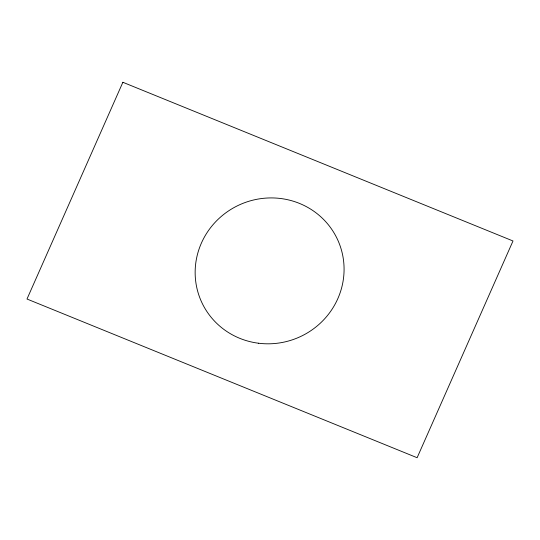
<?xml version="1.0" encoding="UTF-8"?>
<svg xmlns="http://www.w3.org/2000/svg" width="540" height="540" viewBox="0 0 540 540"><rect width="100%" height="100%" fill="white"/><g stroke="black" fill="none" stroke-linecap="round" stroke-linejoin="round"><path stroke-width="0.81" d="M122.877 82.276L27 299.025L417.123 457.724L513 240.975L122.877 82.276M258.444 343.217A74.817 72.596 -23.5 0 0 338.958 242.791A74.817 72.596 -23.5 0 0 211.437 226.597A74.817 72.596 -23.5 0 0 258.444 343.217"/></g></svg>
